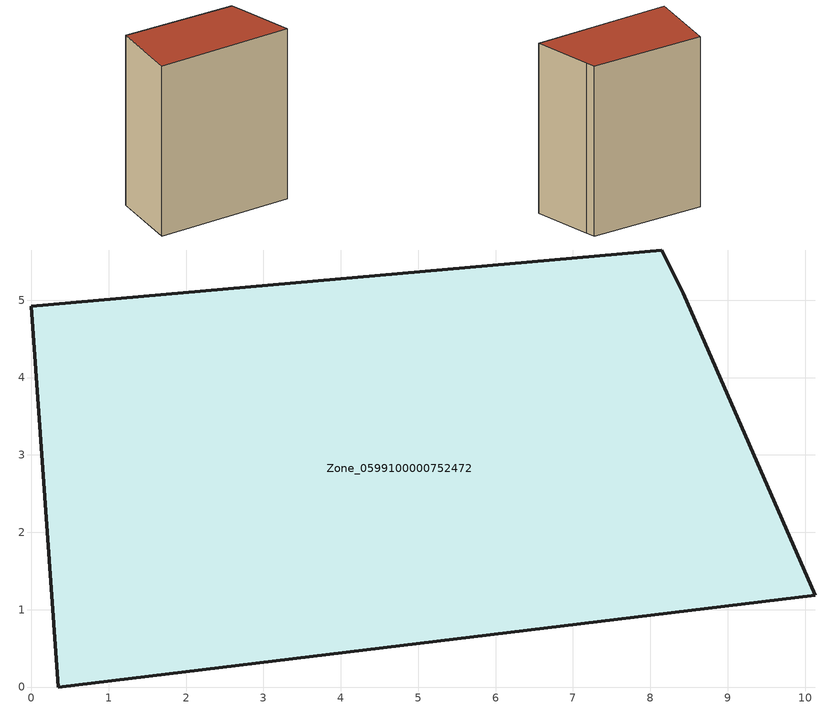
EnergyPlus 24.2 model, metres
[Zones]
Zone_0599100000752472
 floor ground (C_G): 0.35,0 0,4.92 8.15,5.65 8.43,5.09 10.13,1.18 z3.61
 wall outside (C_F): 0,4.92 0.35,0 10.13,1.18 8.43,5.09 8.15,5.65 0,4.92 z3.61:16.5
 roof outside (C_R): 10.13,1.18 8.43,5.09 8.15,5.65 0,4.92 0.35,0 z16.5
[BUILDING]
Pand.0599100000752472: North Axis=0; Terrain=City; Loads Convergence Tolerance Value=0.04; Temperature Convergence Tolerance Value=0.4; Solar Distribution=FullExterior; Maximum Number of Warmup Days=25; Minimum Number of Warmup Days=1
[Site:Location]
Rotterdam.The.Hague.AP_ZH_NLD Design_Conditions: Latitude=51.96; Longitude=4.45; Time Zone=1; Elevation=-4.5
[SITE:GROUNDTEMPERATURE:BUILDINGSURFACE]
18, 18, 18, 18, 18, 18, 18, 18, 18, 18, 18, 18
[MATERIAL] Thermal Absorptance=0.9; Solar Absorptance=0.7; Visible Absorptance=0.7
Name | Roughness | Thickness | Conductivity | Density | Specific Heat
G.TI.2006-2014 | MediumSmooth | 0.15 | 0.06 | 540 | 1210
F.TI.2006-2014 | Rough | 0.3 | 0.12 | 1920 | 840
R.TI.2006-2014 | MediumRough | 0.2 | 0.08 | 1500 | 1000
[CONSTRUCTION]
C_G: G.TI.2006-2014
C_F: F.TI.2006-2014
C_R: R.TI.2006-2014
[ZONE]
Zone_0599100000752472: Type=1; Multiplier=1; Ceiling Height=Autocalculate; Volume=Autocalculate; Floor Area=autocalculate; Part of Total Floor Area=Yes
[ZONEINFILTRATION:DESIGNFLOWRATE]
Infil_Zone_0599100000752472: Zone or ZoneList or Space or SpaceList=Zone_0599100000752472; Schedule=AlwaysOn; Design Flow Rate Calculation Method=Flow/Area; Flow Rate per Floor Area=0.0015; Constant Term Coefficient=1; Temperature Term Coefficient=0; Velocity Term Coefficient=0; Velocity Squared Term Coefficient=0
[HVACTEMPLATE:ZONE:IDEALLOADSAIRSYSTEM]
Zone_0599100000752472: Maximum Heating Supply Air Temperature=50; Minimum Cooling Supply Air Temperature=13; Maximum Heating Supply Air Humidity Ratio=0.0156; Minimum Cooling Supply Air Humidity Ratio=0.0077; Heating Limit=NoLimit; Cooling Limit=NoLimit; Dehumidification Control Type=ConstantSensibleHeatRatio; Cooling Sensible Heat Ratio=0.7; Dehumidification Setpoint=60; Humidification Control Type=None; Humidification Setpoint=30; Outdoor Air Method=None; Outdoor Air Flow Rate per Person=0.00944; Outdoor Air Flow Rate per Zone Floor Area=0; Outdoor Air Flow Rate per Zone=0; Demand Controlled Ventilation Type=None; Outdoor Air Economizer Type=NoEconomizer; Heat Recovery Type=None; Sensible Heat Recovery Effectiveness=0.7; Latent Heat Recovery Effectiveness=0.65
[ZONECONTROL:THERMOSTAT]
ThermostatControl_Zone_0599100000752472: Zone or ZoneList=Zone_0599100000752472; Control Type Schedule=DualSetpointControlType; Control 1=Thermostat_Zone_0599100000752472; Temperature Difference Between Cutout And Setpoint=0
[THERMOSTATSETPOINT:DUALSETPOINT]
Thermostat_Zone_0599100000752472: Heating Setpoint Temperature Schedule=HeatingSetpoint_Zone_0599100000752472; Cooling Setpoint Temperature Schedule=CoolingSetpoint_Zone_0599100000752472
[SCHEDULE:COMPACT]
HeatingSetpoint_Zone_0599100000752472: Through: 12/31, For: AllDays, Until: 24:00, 21
CoolingSetpoint_Zone_0599100000752472: Through: 12/31, For: AllDays, Until: 24:00, 24
DualSetpointControlType: Through: 12/31, For: AllDays, Until: 24:00, 4
AlwaysOn: Through: 12/31, For: AllDays, Until: 24:00, 1
